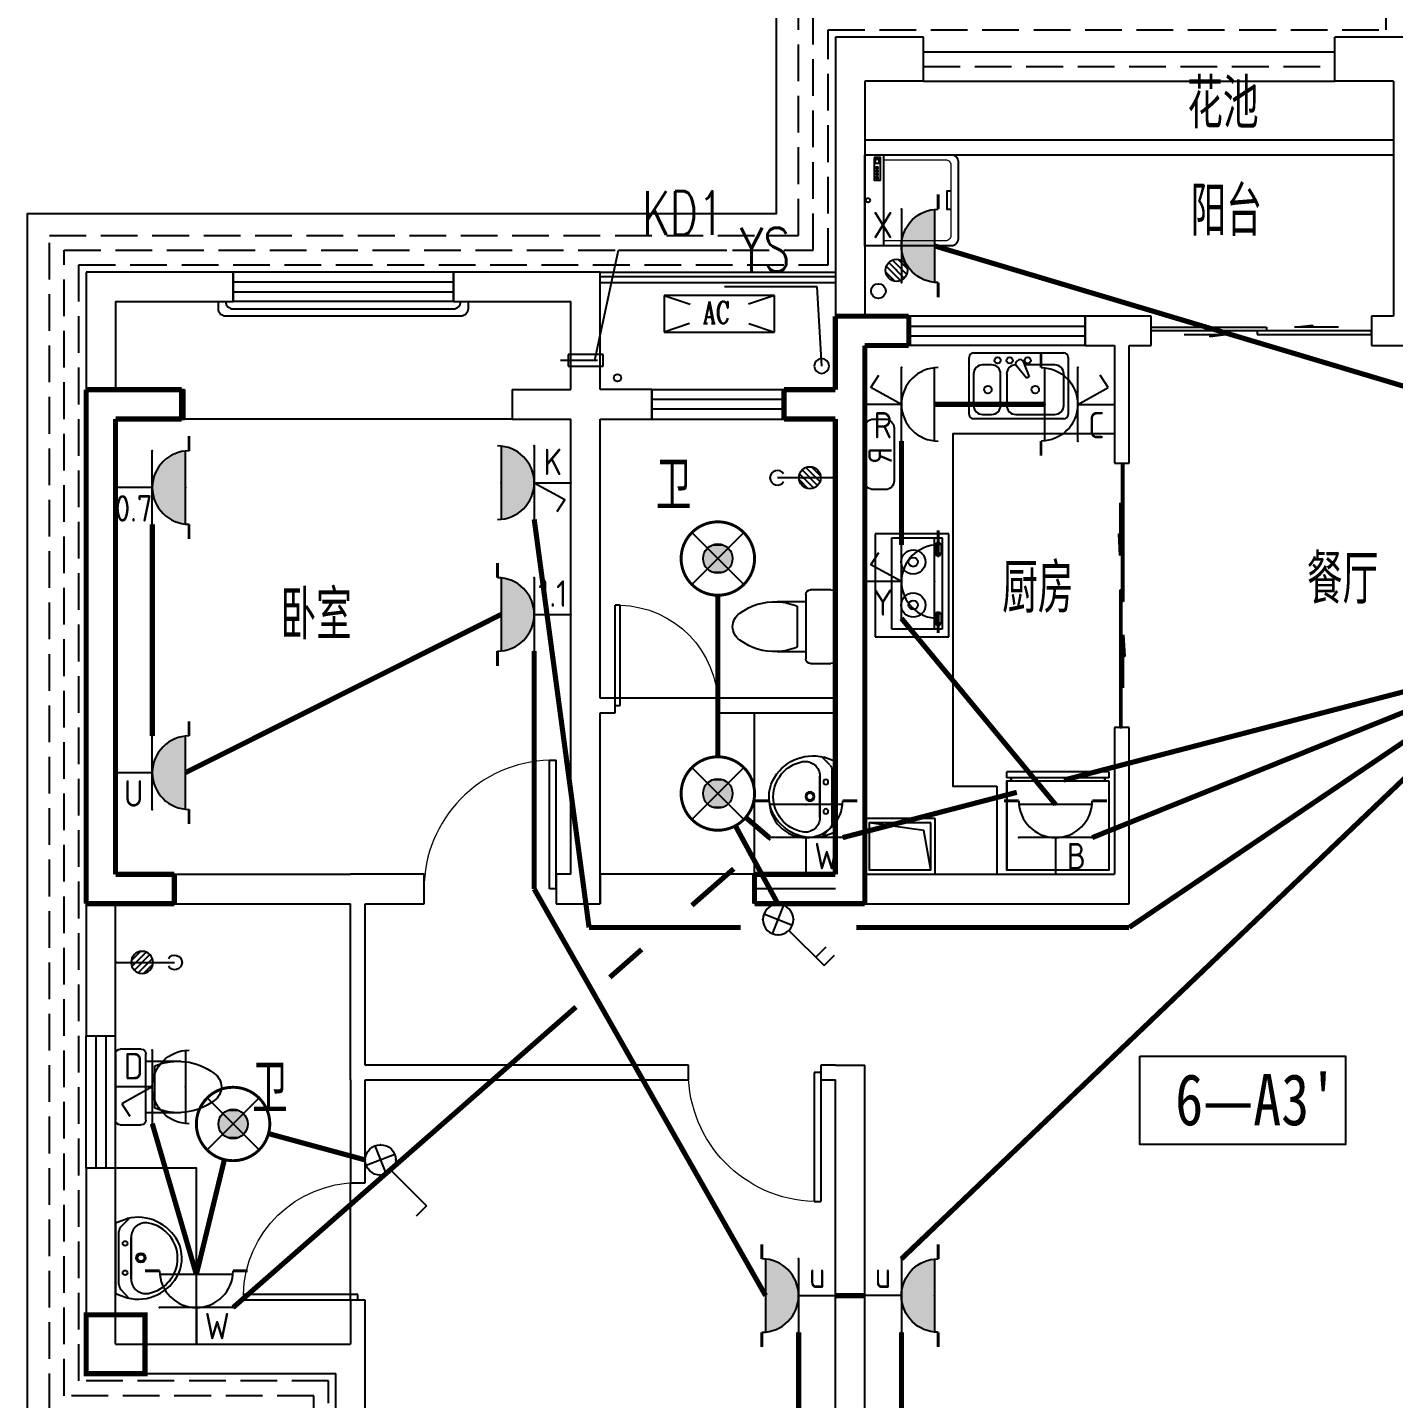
# Model space of a CAD drawing. Extents: x -993182 to -819982, y 169304 to 600104.
# Drawn here: x -952448 to -943148, y 337765 to 347101 of the extents above; entities that cross this region are included whole.
import ezdxf
from ezdxf.enums import TextEntityAlignment as Align

# ---------------------------------------------------------------- set-up
doc = ezdxf.new("R2010")
doc.units = 0
doc.header["$LTSCALE"] = 1000
doc.header["$MEASUREMENT"] = 0
doc.linetypes.add('DASH', pattern=[0.35, 0.25, -0.1])
for name, color, linetype in [('DIM_LEAD', 3, 'Continuous'), ('EQUIP-插座', 3, 'Continuous'), ('EQUIP-照明', 3, 'Continuous'), ('kan', 146, 'Continuous'), ('KTIAO', 124, 'Continuous'), ('PUB_TEXT', 7, 'Continuous'), ('VPIPE-污水', 2, 'Continuous'), ('WALL', 4, 'Continuous'), ('WINDOW', 2, 'Continuous'), ('WIRE-插座', 5, 'Continuous'), ('WIRE-照明', 1, 'Continuous'), ('冷凝水管', 6, 'Continuous'), ('家具', 187, 'Continuous'), ('屋面', 139, 'Continuous'), ('文字2', 7, 'Continuous'), ('栏杆', 169, 'Continuous'), ('空调、空调洞', 66, 'Continuous'), ('面层', 215, 'Continuous')]:
    doc.layers.add(name, color=color, linetype=linetype)
doc.layers.add('RENDERING', color=125, linetype='Continuous', lineweight=13)
doc.layers.add('洁、厨具', color=8, linetype='Continuous', lineweight=9)
doc.styles.add('-宋体', font='', dxfattribs={"width": 0.8})
doc.styles.add('_ROMANC', font='romanc__.ttf', dxfattribs={"width": 0.700005})
doc.styles.add('_SIMPLEX', font='SIMPLEX.shx', dxfattribs={"width": 0.75})
doc.styles.add('_TCH_DIM', font='SIMPLEX', dxfattribs={"bigfont": 'GBCBIG'})
doc.styles.add('_TCH_LABEL', font='COMPLEX', dxfattribs={"bigfont": 'GBCBIG'})
doc.styles.add('_TEL_ATTDEF', font='GBENOR', dxfattribs={"width": 0.8, "height": 3, "bigfont": 'GBCBIG'})
doc.styles.add('_TEL_DIM', font='ICED', dxfattribs={"width": 0.8, "height": 3.5, "bigfont": 'BZHZ'})
doc.styles.add('DIM_FONT', font='simplex_.ttf', dxfattribs={"width": 0.7, "bigfont": 'GBCBIG'})
doc.styles.get("Standard").update_dxf_attribs({"font": 'gbenor.shx', "bigfont": 'gbcbig.shx'})
doc.styles.get('-宋体').set_extended_font_data('SimSun')

# ---------------------------------------------------------------- blocks, each defined once
blk = doc.blocks.new('ASDGFSDFGGDF')
at = {"layer": '家具'}
for p, q in [((694.7, -608.8), (695, 0)), ((694.7, -608.8), (695, 0)), ((-0.3, -670.1), (-0.3, -628.7)), ((-0.3, -628.7), (28.4, -628.7)), ((28.4, -628.7), (28.4, -608.8)), ((694.7, -608.8), (665.9, -608.8)), ((665.9, -608.8), (665.9, -628.7)), ((665.9, -628.7), (694.7, -628.7)), ((694.7, -628.7), (694.7, -670.1)), ((-0.3, -670.1), (694.7, -670.1))]:
    blk.add_line(p, q, dxfattribs=at)
for points in [[(-0.3, -608.8), (-0.3, -0.1), (694.8, -0.1), (694.8, -608.8)], [(665.9, -608.8), (28.4, -608.8), (28.4, -628.7), (665.9, -628.7)]]:
    blk.add_lwpolyline(points, close=True, dxfattribs=at)
blk = doc.blocks.new('sdfdsfgf')
at = {"layer": '家具'}
for points in [[(1414289, 21340.6), (1413809, 21340.6), (1413809, 20960.6), (1414289, 20960.6), (1414289, 21340.6)], [(1414259, 20990.6), (1414210.8, 21258.9), (1413839, 21310.6)]]:
    blk.add_lwpolyline(points, dxfattribs=at)
blk.add_lwpolyline([(1414259, 21310.6), (1413839, 21310.6), (1413839, 20990.6), (1414259, 20990.6)], close=True, dxfattribs=at)
blk = doc.blocks.new('A$C685A49D5')
at = {"layer": '家具'}
for p, q in [((0, 30.7), (0, 419.3)), ((30.7, 450), (644.3, 450)), ((339.5, 401.6), (325.3, 393.4)), ((368.9, 391.1), (407.7, 287.5)), ((675, 419.3), (675, 30.7)), ((30.7, 306.8), (30.7, 92)), ((153.4, 368.2), (92, 368.2)), ((214.8, 92), (214.8, 306.8)), ((255.7, 306.8), (255.7, 92)), ((390, 277.2), (319.7, 362.7)), ((583, 368.2), (377.5, 368.2)), ((407.7, 287.5), (390, 277.2)), ((644.3, 92), (644.3, 306.8)), ((644.3, 0), (30.7, 0)), ((92, 30.7), (153.4, 30.7)), ((317, 30.7), (583, 30.7))]:
    blk.add_line(p, q, dxfattribs=at)
for centre, radius in [((194.3, 398.9), 20.5), ((276.1, 398.9), 20.5), ((398.9, 398.9), 20.5), ((127.8, 199.4), 25.6), ((450, 199.4), 25.6)]:
    blk.add_circle(centre, radius, dxfattribs=at)
for centre, radius, start, end in [((30.7, 419.3), 30.7, 90, 180), ((335.5, 375.7), 20.5, 120, 219.46232), ((349.8, 383.9), 20.5, 20.53768, 120), ((644.3, 419.3), 30.7, 0, 90), ((92, 306.8), 61.4, 90, 180), ((153.4, 306.8), 61.4, 0, 90), ((317, 306.8), 61.4, 90, 180), ((583, 306.8), 61.4, 0, 90), ((30.7, 30.7), 30.7, 180, 270), ((92, 92), 61.4, 180, 270), ((153.4, 92), 61.4, 270, 0), ((317, 92), 61.4, 180, 270), ((583, 92), 61.4, 270, 0), ((644.3, 30.7), 30.7, 270, 0)]:
    blk.add_arc(centre, radius, start, end, dxfattribs=at)
at = {"layer": '家具', "style": 'DIM_FONT', "width": 0.8, "flags": 9}
for tag in ['YSIZE', 'XSIZE']:
    blk.add_attdef(tag, (337.5, 450), '', height=0.5, rotation=270, dxfattribs=at)
blk = doc.blocks.new('$plan$00001601')
at = {"layer": '家具'}
for p, q in [((-350, 15.5), (350, 15.5)), ((-350, -484.5), (-350, 15.5)), ((350, 15.5), (350, -484.5)), ((-323.5, -97.6), (-323.5, -440)), ((299.3, -97.6), (-323.5, -97.6)), ((299.3, -440), (299.3, -97.6)), ((-323.5, -384.3), (299.3, -384.3)), ((-323.5, -440), (299.3, -440)), ((-290.9, -406.5), (-290.8, -418.2)), ((-215.7, -416), (-280.4, -416)), ((-280.4, -416), (-280.4, -432.6)), ((-280.4, -432.6), (-215.7, -432.6)), ((-215.7, -432.6), (-215.7, -416)), ((-199.1, -407.7), (-199.1, -418.2)), ((182.1, -406.5), (182.2, -418.2)), ((192.6, -416), (192.6, -432.6)), ((257.3, -416), (192.6, -416)), ((192.6, -432.6), (257.3, -432.6)), ((257.3, -432.6), (257.3, -416)), ((273.9, -407.7), (273.9, -418.2)), ((350, -484.5), (-350, -484.5))]:
    blk.add_line(p, q, dxfattribs=at)
for points in [[(-199.1, -407.7, 0.259034), (-201, -404.3, 0.076276), (-212.5, -399.3, 0.036515), (-226.1, -396.9, 0.026615), (-244.9, -395.9, 0.026615), (-263.8, -396.9, 0.036515), (-277.3, -399.3, 0.076276), (-288.9, -404.3, 0.259034), (-290.8, -407.7, 0.078462), (-290.6, -408.9, 0.056762)], [(-199.1, -418.2, 0.259034), (-201, -414.8, 0.076276), (-212.5, -409.9, 0.036515), (-226.1, -407.4, 0.026615), (-244.9, -406.4, 0.026615), (-263.8, -407.4, 0.036515), (-277.3, -409.9, 0.076276), (-288.9, -414.8, 0.259034), (-290.8, -418.2, 0.259034), (-288.9, -421.6, 0.056762), (-280.4, -425.6, 0.036515)], [(-215.7, -427.3, 0.008736), (-212.5, -426.6, 0.076276), (-201, -421.6, 0.259034), (-199.1, -418.2, 0.259034)], [(273.9, -407.7, 0.259034), (272, -404.3, 0.076276), (260.5, -399.3, 0.036515), (246.9, -396.9, 0.026615), (228.1, -395.9, 0.026615), (209.2, -396.9, 0.036515), (195.7, -399.3, 0.076276), (184.1, -404.3, 0.259034), (182.2, -407.7, 0.078462), (182.4, -408.9, 0.056762)], [(273.9, -418.2, 0.259034), (272, -414.8, 0.076276), (260.5, -409.9, 0.036515), (246.9, -407.4, 0.026615), (228.1, -406.4, 0.026615), (209.2, -407.4, 0.036515), (195.7, -409.9, 0.076276), (184.1, -414.8, 0.259034), (182.2, -418.2, 0.259034), (184.1, -421.6, 0.056762), (192.6, -425.6, 0.036515)], [(257.3, -427.3, 0.008736), (260.5, -426.6, 0.076276), (272, -421.6, 0.259034), (273.9, -418.2, 0.259034)]]:
    blk.add_lwpolyline(points, format="xyb", dxfattribs=at)
for centre, radius, start, end in [((-158.4, -243), 82.5, 0.96398, 0), ((134.3, -243), 82.5, 180, 179.03602), ((-158.4, -243), 31.6, 0.65318, 0), ((134.3, -243), 31.6, 180, 179.34682)]:
    blk.add_arc(centre, radius, start, end, dxfattribs=at)
blk = doc.blocks.new('A$C3451006C')
blk.add_lwpolyline([(-50, 330), (-50, -30, 0.414214), (10, -90), (90, -90, 0.414214), (150, -30), (150, 330, 0.414214), (90, 390), (10, 390, 0.414214)], format="xyb", close=True)
at = {"style": '_SIMPLEX', "width": 0.8}
blk.add_text('R', height=150, rotation=270, dxfattribs=at).set_placement((-32.1, 143.6), align=Align.CENTER)
blk = doc.blocks.new('$plan$00001623')
at = {"layer": '家具', "linetype": 'Continuous'}
blk.add_line((-341, -145), (342, -145), dxfattribs=at)
at = {"layer": '家具'}
blk.add_lwpolyline([(295, -706), (-295, -706, -0.414214), (-345, -656), (-345, 0), (345, 0), (345, -656, -0.414214)], format="xyb", close=True, dxfattribs=at)
for points in [[(323, -72), (152, -72), (152, -120), (323, -120)], [(163, -86), (177, -86), (177, -99), (163, -99)], [(189, -86), (202, -86), (202, -99), (189, -99)], [(213, -86), (227, -86), (227, -99), (213, -99)], [(239, -86), (253, -86), (253, -99), (239, -99)], [(281, -110), (309, -110), (309, -80), (281, -80)]]:
    blk.add_lwpolyline(points, close=True, dxfattribs=at)
at = {"layer": '家具', "lineweight": 13}
blk.add_lwpolyline([(307, -145), (307, -611, -0.414214), (267, -651), (-267, -651, -0.414214), (-307, -611), (-307, -145)], format="xyb", dxfattribs=at)
at = {"layer": '家具'}
blk.add_lwpolyline([(-71, -651), (-71, -623), (0, -623), (71, -623), (71, -651)], dxfattribs=at)
blk.add_circle((0, -25), 16, dxfattribs=at)
blk = doc.blocks.new('90304092557924')
at = {"layer": 'KTIAO'}
for p, q in [((-375, 125), (-198.2, 66.1)), ((-375, 125), (-375, -125)), ((375, 125), (-375, 125)), ((375, 125), (198.2, 66.1)), ((375, -125), (375, 125)), ((-202.8, -67.6), (-375, -125)), ((200.5, -66.8), (375, -125)), ((-375, -125), (375, -125))]:
    blk.add_line(p, q, dxfattribs=at)
at = {"layer": 'KTIAO', "style": '_ROMANC', "width": 0.7}
blk.add_text('AC', height=148.6, dxfattribs=at).set_placement((-112.6, -66.3))
at = {"layer": 'KTIAO', "style": 'DIM_FONT', "oblique": 0, "width": 0.6, "flags": 9}
for tag in ['XSIZE', 'YSIZE']:
    blk.add_attdef(tag, (-375, -125), '', height=0.5, dxfattribs=at)
blk = doc.blocks.new('M_E6')
for p, q in [((-240.4, 0), (-269.8, -78.5)), ((240.4, 0), (-240.4, 0)), ((-237.5, 0), (239.3, 0)), ((240.4, 0), (269.8, -78.5)), ((-213.1, -36.1), (-271.2, -90.6)), ((-178.9, -22.5), (181, -22.5)), ((216.7, -37.5), (273.5, -95.2)), ((141.1, -105.2), (-140.8, -105.2)), ((-140.8, -105.2), (141.1, -105.2))]:
    blk.add_line(p, q)
for centre, radius in [((-99.1, -65), 16.3), ((100.9, -65), 16.3), ((2.4, -172.5), 31.6), ((2.4, -172.5), 23)]:
    blk.add_circle(centre, radius)
for centre, radius, start, end in [((28.4, -151.9), 307.1, 166.17513, 244.72963), ((-178.9, -72.5), 50, 90, 133.18096), ((-28.4, -151.9), 307.1, 297.06391, 13.82487), ((181, -72.5), 50, 44.56072, 90), ((-140.8, -205.2), 100, 90, 190.56023), ((141.1, -205.2), 100, 349.43977, 90), ((0.2, -179), 243.4, 190.56023, 349.43977), ((-0.2, -201.5), 250.2, 245.80711, 296.46282), ((28.4, -151.9), 307.1, 266.58899, 266.59358)]:
    blk.add_arc(centre, radius, start, end)
at = {"width": 0.8, "flags": 9}
for tag in ['XSIZE', 'YSIZE']:
    blk.add_attdef(tag, (0, 0), '', height=0.5, dxfattribs=at)
blk = doc.blocks.new('1')
for p, q in [((-549.5, -239.2), (-549.5, 200.8)), ((-519.5, 230.8), (-379.5, 230.8)), ((-349.5, 200.8), (-349.5, 150.5)), ((-349.5, 150.5), (-349.5, -189)), ((-349.5, 150.5), (-154.3, 150.5)), ((-289.1, 120.5), (-289.1, -159)), ((-379.5, -269.2), (-519.5, -269.2)), ((-154.3, -189), (-349.5, -189)), ((-349.5, -189), (-349.5, -239.2))]:
    blk.add_line(p, q)
for centre, radius, start, end in [((-519.5, 200.8), 30, 90, 180), ((-379.5, 200.8), 30, 360, 90), ((-136.7, -246.6), 397.5, 92.54401, 112.54952), ((-136.7, -246.6), 397.5, 53.36186, 92.54401), ((40, -19.2), 109.8, 303.45086, 56.54914), ((-136.7, 208.2), 397.5, 247.45048, 267.45599), ((-136.7, 208.2), 397.5, 267.45599, 306.63814), ((-519.5, -239.2), 30, 180, 270), ((-379.5, -239.2), 30, 270, 360)]:
    blk.add_arc(centre, radius, start, end)
blk = doc.blocks.new('A$C6A1B0631')
at = {"layer": '家具'}
for p, q in [((0, 527.2), (0, 667.2)), ((30, 697.2), (470, 697.2)), ((500, 667.2), (500, 527.2)), ((470, 497.2), (30, 497.2)), ((80.3, 496.8), (80.3, 266.8)), ((419.7, 496.8), (419.7, 266.8)), ((389.7, 436.8), (110.3, 436.8))]:
    blk.add_line(p, q, dxfattribs=at)
for centre, radius, start, end in [((30, 667.2), 30, 90, 180), ((470, 667.2), 30, 0, 90), ((30, 527.2), 30, 180, 270), ((470, 527.2), 30, 270, 0), ((477.4, 284.4), 397.5, 157.45048, 216.63814), ((22.6, 284.4), 397.5, 323.36186, 22.54952), ((250, 107.7), 109.8, 213.45086, 326.54914)]:
    blk.add_arc(centre, radius, start, end, dxfattribs=at)
blk = doc.blocks.new('$lvtry$00000168')
at = {"color": 0}
blk.add_line((0, 0), (0, -395), dxfattribs=at)
blk.add_arc((0, -395), 50, 121.03319, 58.96681, dxfattribs=at)
for p in [(0, 0), (0, -222.5)]:
    blk.add_point(p, dxfattribs=at)
blk = doc.blocks.new('$lvtry$00000171')
for p, q in [((-74.2, 10.6), (-10.6, 74.2)), ((-69.8, -27.4), (27.4, 69.8)), ((-53, -53), (53, 53)), ((-27.4, -69.8), (69.8, 27.4)), ((10.6, -74.2), (74.2, -10.6))]:
    blk.add_line(p, q)
blk.add_circle((0, 0), 75)
blk.add_point((0, 0))
blk = doc.blocks.new('A$C6BE329BC')
at = {"layer": '家具'}
blk.add_blockref('$lvtry$00000168', (75, 445), dxfattribs=at)
at = {"layer": '家具', "rotation": 180}
blk.add_blockref('$lvtry$00000171', (75, 271.4), dxfattribs=at)
blk = doc.blocks.new('TRHH')
at = {"color": 6}
blk.add_circle((-233615.6, -461389.9), 50, dxfattribs=at)
blk = doc.blocks.new('q3')
at = {"color": 3, "const_width": 35}
for points in [[(-488136, -443787.7), (-488136, -443287.7)], [(-488136, -443287.7), (-487636, -443287.7)], [(-487636, -443287.7), (-487636, -443487.7)], [(-487936, -443987.7), (-487936, -443487.7)], [(-487936, -443487.7), (-487636, -443487.7)], [(-493236, -443787.7), (-492585.8, -443787.7)], [(-493236, -447287.7), (-493236, -443787.7)], [(-492585.8, -443787.7), (-492585.8, -443987.7)], [(-488486, -443787.7), (-488136, -443787.7)], [(-488486, -443987.7), (-488486, -443787.7)], [(-493036, -443987.7), (-492585.8, -443987.7)], [(-493036, -447087.7), (-493036, -443987.7)], [(-488486, -443987.7), (-488136, -443987.7)], [(-488136, -447087.7), (-488136, -443987.7)], [(-487936, -447287.7), (-487936, -443987.7)], [(-493036, -447087.7), (-492636, -447087.7)], [(-492636, -447087.7), (-492636, -447287.7)], [(-488686, -447087.7), (-488136, -447087.7)], [(-488686, -447287.7), (-488686, -447087.7)], [(-493236, -447287.7), (-492636, -447287.7)], [(-488686, -447287.7), (-487936, -447287.7)]]:
    blk.add_lwpolyline(points, dxfattribs=at)
blk.add_lwpolyline([(-493236, -450087.7), (-493236, -450487.7), (-492836, -450487.7), (-492836, -450087.7)], close=True, dxfattribs=at)
blk = doc.blocks.new('A$C06D6341B')
at = {"layer": '空调、空调洞', "linetype": 'DASH'}
for p, q in [((80, 290), (0, 290)), ((0, 290), (0, 50)), ((40, 0), (40, 340)), ((80, 50), (80, 290)), ((0, 50), (80, 50))]:
    blk.add_line(p, q, dxfattribs=at)
blk = doc.blocks.new('kt')
at = {"layer": 'DIM_LEAD'}
for p, q in [((-411880, -788204.1), (-411720.7, -787455.2)), ((-411880, -788204.1), (-411720.7, -787455.2)), ((-411880, -788204.1), (-411720.7, -787455.2)), ((-411880, -788204.1), (-411720.7, -787455.2)), ((-411880, -788204.1), (-411720.7, -787455.2)), ((-411720.7, -787455.2), (-410983.3, -787455.2))]:
    blk.add_line(p, q, dxfattribs=at)
at = {"layer": 'VPIPE-污水'}
blk.add_circle((-409950.9, -787732.6, -76423.5), 50, dxfattribs=at)
at = {"layer": '冷凝水管'}
blk.add_circle((-411727.1, -788323.4, -76423.5), 25, dxfattribs=at)
at = {"layer": '家具', "rotation": 90.00000000000388}
blk.add_blockref('$lvtry$00000171', (-409827.7, -787591.6, -76423.5), dxfattribs=at)
at = {"layer": '空调、空调洞', "rotation": 270}
blk.add_blockref('A$C06D6341B', (-412113.7, -788164.1, -76423.5), dxfattribs=at)
at = {"layer": 'DIM_LEAD', "color": 7, "style": '_TCH_DIM', "width": 0.705882}
blk.add_text('KD1', height=297.5, dxfattribs=at).set_placement((-411558.3, -787350.2))
blk = doc.blocks.new('trh')
at = {"layer": 'DIM_LEAD'}
for p, q in [((-219132.6, -460850.9), (-219764.6, -460850.9)), ((-219102, -461389.9), (-219132.6, -460850.9))]:
    blk.add_line(p, q, dxfattribs=at)
at = {"layer": 'DIM_LEAD', "color": 7, "style": '_TCH_DIM', "width": 0.705882}
blk.add_text('YS', height=297.5, dxfattribs=at).set_placement((-219659.6, -460745.9))
blk = doc.blocks.new('$DorLib2D$00000001')
for p, q in [((0.45, 0.975), (0.5, 0.975)), ((0.45, 0), (0.45, 0.975)), ((0.5, 0), (0.5, 0.975)), ((0.5, 0), (0.45, 0))]:
    blk.add_line(p, q)
at = {"lineweight": 13}
blk.add_arc((0.475, 0), 0.975, 91.4693, 180, dxfattribs=at)
blk = doc.blocks.new('$DorLib2D$00000131')
at = {"color": 0, "linetype": 'Continuous'}
for p, q in [((0.15, 0.125), (0.2319, 0.1973)), ((0.2319, 0.1973), (0.2319, 0.125)), ((-0.5, 0.125), (-0.5, 0)), ((0.0192, 0.125), (-0.5, 0.125)), ((0.0192, 0), (0.0192, 0.125)), ((0.35, 0.125), (0.15, 0.125)), ((-0.5, 0), (0.0192, 0)), ((-0.024, 0), (0.5, 0)), ((-0.024, -0.125), (-0.024, 0)), ((0.5, 0), (0.5, -0.125)), ((-0.35, -0.125), (-0.15, -0.125)), ((-0.2319, -0.1973), (-0.2319, -0.125)), ((-0.15, -0.125), (-0.2319, -0.1973)), ((0.5, -0.125), (-0.024, -0.125))]:
    blk.add_line(p, q, dxfattribs=at)
blk = doc.blocks.new('$WINLIB2D$00000001')
at = {"color": 0}
for points in [[(-0.5, 0.5), (-0.5, -0.5)], [(-0.5, 0.5), (0.5, 0.5)], [(0.5, -0.5), (0.5, 0.5)], [(0.5, 0.1667), (-0.5, 0.1667)], [(0.5, -0.1667), (-0.5, -0.1667)], [(-0.5, -0.5), (0.5, -0.5)]]:
    blk.add_lwpolyline(points, dxfattribs=at)
blk = doc.blocks.new('5#、7#楼参照')
at = {"layer": 'kan'}
for p, q in [((-307508.8, -397384.6), (-304708.8, -397384.6)), ((-307508.8, -397584.6), (-304708.8, -397584.6))]:
    blk.add_line(p, q, dxfattribs=at)
at = {"layer": 'kan', "linetype": 'DASH'}
blk.add_line((-307508.8, -397484.6), (-304708.8, -397484.6), dxfattribs=at)
at = {"layer": 'kan', "color": 124}
for p, q in [((-307908.8, -397984.6), (-304308.8, -397984.6)), ((-307908.8, -398084.6), (-304308.8, -398084.6))]:
    blk.add_line(p, q, dxfattribs=at)
at = {"layer": 'kan'}
blk.add_lwpolyline([(-309708.8, -398884.6), (-308108.8, -398884.6)], dxfattribs=at)
at = {"layer": 'WALL'}
for p, q in [((-308108.8, -397284.6), (-308108.8, -399284.6)), ((-307508.8, -397284.6), (-308108.8, -397284.6)), ((-307508.8, -397584.6), (-307508.8, -397284.6)), ((-304108.8, -397284.6), (-304708.8, -397284.6)), ((-304708.8, -397584.6), (-304708.8, -397284.6)), ((-307908.8, -397584.6), (-307908.8, -399184.6)), ((-307508.8, -397584.6), (-307908.8, -397584.6)), ((-304308.8, -397584.6), (-304708.8, -397584.6)), ((-304308.8, -397584.6), (-304308.8, -399184.6)), ((-312208.8, -398884.6), (-313208.8, -398884.6)), ((-313208.8, -398884.6), (-313208.8, -399784.6)), ((-312208.8, -399084.6), (-312208.8, -398884.6)), ((-309708.8, -398884.6), (-310708.8, -398884.6)), ((-310708.8, -398884.6), (-310708.8, -399084.6)), ((-309708.8, -399684.6), (-309708.8, -398884.6)), ((-313008.8, -399084.6), (-312208.8, -399084.6)), ((-313008.8, -399084.6), (-313008.8, -399684.6)), ((-310708.8, -399084.6), (-309908.8, -399084.6)), ((-309908.8, -399684.6), (-309908.8, -399084.6)), ((-307608.8, -399184.6), (-307908.8, -399184.6)), ((-307608.8, -399384.6), (-307608.8, -399184.6)), ((-306208.8, -399184.6), (-306408.8, -399184.6)), ((-306408.8, -399184.6), (-306408.8, -399384.6)), ((-305958.8, -399184.6), (-306208.8, -399184.6)), ((-305958.8, -399384.6), (-305958.8, -399184.6)), ((-304308.8, -399184.6), (-304458.8, -399184.6)), ((-304458.8, -399184.6), (-304458.8, -399384.6)), ((-308108.8, -399284.6), (-308108.8, -399684.6)), ((-307908.8, -399384.6), (-307908.8, -399784.6)), ((-307908.8, -399384.6), (-307608.8, -399384.6)), ((-306408.8, -399384.6), (-306208.8, -399384.6)), ((-306208.8, -399384.6), (-306208.8, -400184.6)), ((-306108.8, -400184.6), (-306108.8, -399384.6)), ((-306108.8, -399384.6), (-305958.8, -399384.6)), ((-304458.8, -399384.6), (-304208.8, -399384.6)), ((-313008.8, -399684.6), (-312539.8, -399684.6)), ((-312539.8, -399684.6), (-312539.8, -399884.6)), ((-310309.8, -399684.6), (-309908.8, -399684.6)), ((-310309.8, -399684.6), (-310309.8, -399884.6)), ((-309358.8, -399684.6), (-309708.8, -399684.6)), ((-309358.8, -399884.6), (-309358.8, -399684.6)), ((-308108.8, -399684.6), (-308458.8, -399684.6)), ((-308458.8, -399684.6), (-308458.8, -399884.6)), ((-313208.8, -399784.6), (-313208.8, -403084.6)), ((-307908.8, -399784.6), (-307908.8, -401784.6)), ((-313008.8, -399884.6), (-312539.8, -399884.6)), ((-313008.8, -399884.6), (-313008.8, -402984.6)), ((-310309.8, -399884.6), (-309908.8, -399884.6)), ((-309908.8, -401784.6), (-309908.8, -399884.6)), ((-309708.8, -399884.6), (-309358.8, -399884.6)), ((-309708.8, -401784.6), (-309708.8, -399884.6)), ((-308458.8, -399884.6), (-308108.8, -399884.6)), ((-308108.8, -399884.6), (-308108.8, -401784.6)), ((-306208.8, -400184.6), (-306108.8, -400184.6)), ((-309908.8, -402984.6), (-309908.8, -401784.6)), ((-309608.8, -401784.6), (-309708.8, -401784.6)), ((-309608.8, -401884.6), (-309608.8, -401784.6)), ((-308108.8, -401784.6), (-308908.8, -401784.6)), ((-308908.8, -401784.6), (-308908.8, -401884.6)), ((-307908.8, -401784.6), (-307908.8, -402984.6)), ((-309708.8, -402984.6), (-309708.8, -401884.6)), ((-309708.8, -401884.6), (-309608.8, -401884.6)), ((-308908.8, -401884.6), (-308108.8, -401884.6)), ((-308108.8, -401884.6), (-308108.8, -402984.6)), ((-306108.8, -401984.6), (-306208.8, -401984.6)), ((-306208.8, -401984.6), (-306208.8, -402984.6)), ((-306108.8, -403184.6), (-306108.8, -401984.6)), ((-313008.8, -402984.6), (-311408.8, -402984.6)), ((-310908.8, -402984.6), (-311408.8, -402984.6)), ((-310908.8, -403184.6), (-310908.8, -402984.6)), ((-309908.8, -402984.6), (-310008.8, -402984.6)), ((-310008.8, -402984.6), (-310008.8, -403184.6)), ((-309708.8, -403184.6), (-309708.8, -402984.6)), ((-308108.8, -402984.6), (-308658.8, -402984.6)), ((-308658.8, -402984.6), (-308658.8, -403184.6)), ((-307908.8, -402984.6), (-306208.8, -402984.6)), ((-313208.8, -403084.6), (-313208.8, -404084.6)), ((-313008.8, -404084.6), (-313008.8, -403184.6)), ((-313008.8, -403184.6), (-311408.8, -403184.6)), ((-311408.8, -404384.6), (-311408.8, -403184.6)), ((-311308.8, -404284.6), (-311308.8, -403184.6)), ((-311308.8, -403184.6), (-310908.8, -403184.6)), ((-310008.8, -403184.6), (-309808.8, -403184.6)), ((-309808.8, -403184.6), (-309708.8, -403184.6)), ((-308658.8, -403184.6), (-308008.8, -403184.6)), ((-308008.8, -403184.6), (-306108.8, -403184.6)), ((-313208.8, -404084.6), (-313008.8, -404084.6)), ((-309108.8, -404284.6), (-311308.8, -404284.6)), ((-309108.8, -404384.6), (-309108.8, -404284.6)), ((-308108.8, -404284.6), (-308208.8, -404284.6)), ((-308208.8, -404284.6), (-308208.8, -404384.6)), ((-308108.8, -404284.6), (-308108.8, -404284.6)), ((-308108.8, -404284.6), (-307908.8, -404284.6)), ((-307908.8, -404384.6), (-307908.8, -404284.6)), ((-311408.8, -404384.6), (-311408.8, -405084.6)), ((-311308.8, -404384.6), (-309108.8, -404384.6)), ((-311308.8, -405084.6), (-311308.8, -404384.6)), ((-308208.8, -404384.6), (-308108.8, -404384.6)), ((-308108.8, -409484.6), (-308108.8, -404384.6)), ((-307908.8, -409484.6), (-307908.8, -404384.6)), ((-313008.8, -404984.6), (-313208.8, -404984.6)), ((-313208.8, -404984.6), (-313208.8, -406384.6)), ((-313008.8, -406184.6), (-313008.8, -404984.6)), ((-311408.8, -405084.6), (-311308.8, -405084.6)), ((-311308.8, -405884.6), (-311408.8, -405884.6)), ((-311408.8, -405884.6), (-311408.8, -406184.6)), ((-311308.8, -406284.6), (-311308.8, -405884.6)), ((-313008.8, -406184.6), (-311408.8, -406184.6)), ((-311308.8, -409484.6), (-311308.8, -406284.6)), ((-313208.8, -406384.6), (-311508.8, -406384.6)), ((-311508.8, -409584.6), (-311508.8, -406384.6))]:
    blk.add_line(p, q, dxfattribs=at)
at = {"layer": 'WINDOW'}
for p, q in [((-310309.8, -399884.6), (-312539.8, -399884.6)), ((-308908.8, -401784.6), (-309608.8, -401784.6)), ((-308658.8, -402984.6), (-309708.8, -402984.6)), ((-311408.8, -405884.6, 0), (-311408.8, -405084.6, 0))]:
    blk.add_line(p, q, dxfattribs=at)
at = {"layer": 'WINDOW', "linetype": 'DASH'}
for p, q in [((-309708.8, -402984.6), (-309708.8, -403184.6)), ((-308658.8, -403184.6), (-308658.8, -402984.6))]:
    blk.add_line(p, q, dxfattribs=at)
at = {"layer": '家具'}
blk.add_line((-307008.8, -402384.6, 0), (-307008.8, -402984.6, 0), dxfattribs=at)
at = {"layer": '家具', "elevation": 0}
for points in [[(-306208.8, -399984.6), (-306208.8, -399984.6), (-307308.8, -399984.6), (-307308.8, -399984.6), (-307308.8, -402384.6), (-307308.8, -402384.6), (-307308.8, -402384.6), (-307008.8, -402384.6)], [(-308108.8, -403084.6), (-308658.8, -403084.6), (-308658.8, -402184.6), (-308658.8, -401884.6), (-308108.8, -401884.6)]]:
    blk.add_lwpolyline(points, dxfattribs=at)
at = {"layer": '家具'}
blk.add_lwpolyline([(-313008.8, -406184.6), (-312458.8, -406184.6), (-312458.8, -405284.6), (-312458.8, -404984.6), (-313008.8, -404984.6)], dxfattribs=at)
at = {"layer": '屋面', "color": 190}
blk.add_lwpolyline([(-296108.8, -395184.6), (-296108.8, -396884.6), (-292308.8, -396884.6), (-292308.8, -398484.6), (-287208.8, -398484.6), (-287208.8, -406784.6), (-288908.8, -406784.6), (-288908.8, -410784.6), (-291658.8, -410784.6), (-291658.8, -412184.6), (-298508.8, -412184.6), (-298508.8, -410084.6), (-302308.8, -410084.6), (-302308.8, -412184.6), (-309158.8, -412184.6), (-309158.8, -410784.6), (-311908.8, -410784.6), (-311908.8, -406784.6), (-313608.8, -406784.6), (-313608.8, -398484.6), (-308508.8, -398484.6), (-308508.8, -396884.6), (-304708.8, -396884.6), (-304708.8, -395184.6)], close=True, dxfattribs=at)
at = {"layer": '屋面', "color": 190, "linetype": 'DASH'}
for points in [[(-296258.8, -395334.6), (-296258.8, -397034.6), (-292458.8, -397034.6), (-292458.8, -398634.6), (-287358.8, -398634.6), (-287358.8, -406634.6), (-289058.8, -406634.6), (-289058.8, -410634.6), (-291808.8, -410634.6), (-291808.8, -412034.6), (-298358.8, -412034.6), (-298358.8, -409934.6), (-302458.8, -409934.6), (-302458.8, -412034.6), (-309008.8, -412034.6), (-309008.8, -410634.6), (-311758.8, -410634.6), (-311758.8, -406634.6), (-313458.8, -406634.6), (-313458.8, -398634.6), (-308358.8, -398634.6), (-308358.8, -397034.6), (-304558.8, -397034.6), (-304558.8, -395334.6)], [(-296358.8, -395434.6), (-296358.8, -397134.6), (-292558.8, -397134.6), (-292558.8, -398734.6), (-287458.8, -398734.6), (-287458.8, -406534.6), (-289158.8, -406534.6), (-289158.8, -410534.6), (-291908.8, -410534.6), (-291908.8, -411934.6), (-298258.8, -411934.6), (-298258.8, -409834.6), (-302558.8, -409834.6), (-302558.8, -411934.6), (-308908.8, -411934.6), (-308908.8, -410534.6), (-311658.8, -410534.6), (-311658.8, -406534.6), (-313358.8, -406534.6), (-313358.8, -398734.6), (-308258.8, -398734.6), (-308258.8, -397134.6), (-304458.8, -397134.6), (-304458.8, -395434.6)], [(-296458.8, -395534.6), (-296458.8, -397234.6), (-292658.8, -397234.6), (-292658.8, -398834.6), (-287558.8, -398834.6), (-287558.8, -406434.6), (-289258.8, -406434.6), (-289258.8, -410434.6), (-292008.8, -410434.6), (-292008.8, -411834.6), (-298158.8, -411834.6), (-298158.8, -409734.6), (-302658.8, -409734.6), (-302658.8, -411834.6), (-308808.8, -411834.6), (-308808.8, -410434.6), (-311558.8, -410434.6), (-311558.8, -406434.6), (-313258.8, -406434.6), (-313258.8, -398834.6), (-308158.8, -398834.6), (-308158.8, -397234.6), (-304358.8, -397234.6), (-304358.8, -395534.6)]]:
    blk.add_lwpolyline(points, close=True, dxfattribs=at)
at = {"layer": '栏杆'}
for points in [[(-309708.8, -398914.6), (-308108.8, -398914.6)], [(-309708.8, -398954.6), (-308108.8, -398954.6)]]:
    blk.add_lwpolyline(points, dxfattribs=at)
for points in [[(-310608.8, -399084.6), (-310608.8, -399134.6, -0.414214), (-310658.8, -399184.6), (-312258.8, -399184.6, -0.414214), (-312308.8, -399134.6), (-312308.8, -399084.6)], [(-312258.8, -399084.6), (-312258.8, -399084.6, 0.414214), (-312208.8, -399134.6), (-310708.8, -399134.6, 0.414214), (-310658.8, -399084.6), (-310658.8, -399084.6)]]:
    blk.add_lwpolyline(points, format="xyb", dxfattribs=at)
at = {"color": 6, "xscale": -1}
blk.add_blockref('TRHH', (-541817.6, 61866.3), dxfattribs=at)
at = {"rotation": 269.9999999999783}
blk.add_blockref('A$C6BE329BC', (-308553.8, -400209.6), dxfattribs=at)
at = {"xscale": -1, "rotation": 89.99999999997826}
blk.add_blockref('A$C6BE329BC', (-312556.5, -403509.6), dxfattribs=at)
at = {"layer": 'RENDERING'}
blk.add_blockref('90304092557924', (-308898.3, -399167.5), dxfattribs=at)
at = {"layer": 'WINDOW'}
for name, p, xscale, yscale, zscale, rotation in [('$WINLIB2D$00000001', (-311458.8, -398984.6), 1500, 200, 1500, 180), ('$WINLIB2D$00000001', (-307008.8, -399284.6), 1200, 200, 1200, 180), ('$DorLib2D$00000131', (-305208.8, -399284.6), 1500, 200, 1500, 179.9999999902066), ('$DorLib2D$00000131', (-306158.8, -401084.6), 1800, 100, 1800, 90), ('$DorLib2D$00000001', (-309258.8, -401834.6), 700, -700, 700, 180), ('$WINLIB2D$00000001', (-313108.8, -404534.6), -900, 200, -900, 270), ('$DorLib2D$00000001', (-311358.8, -405484.6), -800, 800, -800, 90)]:
    blk.add_blockref(name, p, dxfattribs=dict(at, xscale=xscale, yscale=yscale, zscale=zscale, rotation=rotation))
at = {"layer": 'WINDOW', "xscale": 900, "zscale": 900}
for name, p, yscale in [('$WINLIB2D$00000001', (-308908.8, -399784.6), 200), ('$DorLib2D$00000001', (-310458.8, -403084.6), 900), ('$DorLib2D$00000001', (-308658.8, -404334.6), -900)]:
    blk.add_blockref(name, p, dxfattribs=dict(at, yscale=yscale))
at = {"layer": '家具'}
for name, p in [('A$C685A49D5', (-307198.3, -399883.9, 0)), ('sdfdsfgf', (-1721717.8, -423945.2))]:
    blk.add_blockref(name, p, dxfattribs=at)
at = {"layer": '家具', "xscale": -1}
for name, p in [('A$C3451006C', (-307758.8, -400275.2, 0)), ('1', (-308658.3, -401279.3))]:
    blk.add_blockref(name, p, dxfattribs=at)
for name, p, rotation in [('$plan$00001601', (-307821.5, -401016.7, 0), 90), ('M_E6', (-308108.8, -402457, 0), 270)]:
    blk.add_blockref(name, p, dxfattribs=dict(at, rotation=rotation))
at = {"layer": '家具'}
for name, p, rotation in [('ASDGFSDFGGDF', (-306246.5, -402956.2, 0), 180), ('M_E6', (-313008.8, -405598.7), 90.00000000000001)]:
    blk.add_blockref(name, p, dxfattribs=dict(at, rotation=rotation))
at = {"layer": '家具', "xscale": -1.03000020980835, "yscale": 1.03000020980835, "zscale": 1.03000020980835, "rotation": 90}
blk.add_blockref('A$C6A1B0631', (-312290.7, -404175.1), dxfattribs=at)
at = {"layer": '洁、厨具', "xscale": 0.9000000001396984, "yscale": 0.9000000001396984, "zscale": 0.9000000001396984, "rotation": 90.00000000000001}
blk.add_blockref('$plan$00001623', (-307908.8, -398395.1), dxfattribs=at)
at = {"layer": '面层'}
for name, p in [('kt', (102134.9, 388719.5)), ('trh', (-89100, 61866.3)), ('q3', (180027.2, 44103.1))]:
    blk.add_blockref(name, p, dxfattribs=at)
blk = doc.blocks.new('$equip$00002828')
for p, q in [((0.354, 0.354), (-0.354, -0.354)), ((-0.354, 0.354), (0.354, -0.354))]:
    blk.add_line(p, q)
at = {"const_width": 0.04}
blk.add_lwpolyline([(0.5, 0, -1), (-0.5, 0, -1), (0.5, 0, 1)], format="xyb", dxfattribs=at)
for radius in [0.5, 0.2]:
    blk.add_circle((0, 0), radius)
for p in [(0, 0.5), (-0.5, 0), (0.5, 0), (0, -0.5)]:
    blk.add_point(p)
for points in [[(0, 0.2), (0, 0.2), (-0.1, 0.173), (0.1, 0.173)], [(-0.173, 0.1), (0.173, 0.1), (-0.2, 0), (0.2, 0)], [(-0.173, -0.1), (0.173, -0.1), (-0.2, 0), (0.2, 0)], [(-0.1, 0.173), (0.1, 0.173), (-0.173, 0.1), (0.173, 0.1)], [(-0.1, -0.173), (0.1, -0.173), (-0.173, -0.1), (0.173, -0.1)], [(0, -0.2), (0, -0.2), (-0.1, -0.173), (0.1, -0.173)]]:
    blk.add_solid(points)
at = {"color": 7, "style": '_TEL_DIM', "flags": 1}
for tag in ['A', 'REMARK']:
    blk.add_attdef(tag, text='', height=0.00002, dxfattribs=at).set_placement((0, 0), align=Align.MIDDLE_CENTER)
blk = doc.blocks.new('$equip$00003186')
for p, q in [((0.147, 0.356), (0.625, 0.833)), ((0.625, 0.833), (0.766, 0.692)), ((0.512, 0.72), (0.653, 0.579)), ((-0.076, 0.402), (0.076, 0.014)), ((-0.194, 0.132), (0.194, 0.285))]:
    blk.add_line(p, q)
blk.add_circle((0, 0.208), 0.208)
for p in [(0, 0.417), (-0.208, 0.208), (0.208, 0.208), (0, 0)]:
    blk.add_point(p)
at = {"flags": 9}
blk.add_attdef('A', (0, 0), '', height=0.00002, dxfattribs=at)
blk = doc.blocks.new('$equip$00003183')
for p, q in [((0.147, 0.356), (0.625, 0.833)), ((0.625, 0.833), (0.766, 0.692)), ((-0.076, 0.402), (0.076, 0.014)), ((-0.194, 0.132), (0.194, 0.285))]:
    blk.add_line(p, q)
blk.add_circle((0, 0.208), 0.208)
for p in [(0, 0.417), (-0.208, 0.208), (0.208, 0.208), (0, 0)]:
    blk.add_point(p)
at = {"flags": 9}
blk.add_attdef('A', (0, 0), '', height=0.00002, dxfattribs=at)
blk = doc.blocks.new('$equip$00003164')
for p, q in [((0.497, 0.95), (-0.498, 0.95)), ((0.5, 0.5), (-0.5, 0.5)), ((0, 0.5), (-0.23, 0.084)), ((0, 0.5), (0, 0)), ((-0.23, 0.084), (-0.397, 0.193))]:
    blk.add_line(p, q)
at = {"const_width": 0.04}
for points in [[(-0.5, 1), (-0.7, 1)], [(0.5, 1), (0.7, 1)]]:
    blk.add_lwpolyline(points, dxfattribs=at)
blk.add_arc((0, 1), 0.5, 180, 0)
for p in [(0, 0.95), (-0.5, 0.5), (0.5, 0.5), (0, 0)]:
    blk.add_point(p)
at = {"color": 7, "style": '_TCH_LABEL'}
blk.add_attdef('$TEXT$', text='', height=0.36, dxfattribs=at).set_placement((0.284, 0.247), align=Align.MIDDLE_CENTER)
at = {"color": 7, "style": '_TCH_LABEL', "flags": 1}
blk.add_attdef('A', text='', height=0.000025, dxfattribs=at).set_placement((0, 0), align=Align.MIDDLE_CENTER)
blk = doc.blocks.new('$equip$00003142')
for p, q in [((0.497, 0.95), (-0.498, 0.95)), ((0.5, 0.5), (-0.5, 0.5)), ((0, 0.5), (0, 0))]:
    blk.add_line(p, q)
at = {"const_width": 0.04}
for points in [[(-0.5, 1), (-0.7, 1)], [(0.5, 1), (0.7, 1)]]:
    blk.add_lwpolyline(points, dxfattribs=at)
blk.add_arc((0, 1), 0.5, 180, 0)
for p in [(0, 0.95), (-0.5, 0.5), (0.5, 0.5), (0, 0)]:
    blk.add_point(p)
at = {"color": 7, "style": '_TCH_LABEL'}
blk.add_attdef('$TEXT$', text='', height=0.36, dxfattribs=at).set_placement((0.284, 0.247), align=Align.MIDDLE_CENTER)
at = {"color": 7, "style": '_TCH_LABEL', "flags": 1}
blk.add_attdef('A', text='', height=0.000025, dxfattribs=at).set_placement((0, 0), align=Align.MIDDLE_CENTER)
blk = doc.blocks.new('$equip$00003146')
for p, q in [((0.497, 0.95), (-0.498, 0.95)), ((0.5, 0.5), (-0.5, 0.5)), ((0, 0.5), (-0.23, 0.084)), ((0, 0.5), (0, 0)), ((-0.23, 0.084), (-0.397, 0.193))]:
    blk.add_line(p, q)
at = {"const_width": 0.04}
for points in [[(-0.5, 1), (-0.7, 1)], [(0.5, 1), (0.7, 1)]]:
    blk.add_lwpolyline(points, dxfattribs=at)
blk.add_arc((0, 1), 0.5, 180, 0)
for p in [(0, 0.95), (-0.5, 0.5), (0.5, 0.5), (0, 0)]:
    blk.add_point(p)
at = {"color": 7, "style": '_TCH_LABEL'}
blk.add_attdef('$TEXT$', text='', height=0.36, dxfattribs=at).set_placement((0.284, 0.247), align=Align.MIDDLE_CENTER)
at = {"color": 7, "style": '_TCH_LABEL', "flags": 1}
blk.add_attdef('A', text='', height=0.000025, dxfattribs=at).set_placement((0, 0), align=Align.MIDDLE_CENTER)
blk = doc.blocks.new('$equip$00003155')
for p, q in [((0.497, 0.95), (-0.498, 0.95)), ((0.5, 0.5), (-0.5, 0.5)), ((0, 0.5), (-0.23, 0.084)), ((0, 0.5), (0, 0)), ((-0.23, 0.084), (-0.397, 0.193))]:
    blk.add_line(p, q)
blk.add_arc((0, 1), 0.5, 180, 0)
for p in [(0, 0.95), (-0.5, 0.5), (0.5, 0.5), (0, 0)]:
    blk.add_point(p)
at = {"color": 7, "style": '_TCH_LABEL'}
blk.add_attdef('$TEXT$', text='', height=0.36, dxfattribs=at).set_placement((0.284, 0.247), align=Align.MIDDLE_CENTER)
at = {"color": 7, "style": '_TCH_LABEL', "flags": 1}
blk.add_attdef('A', text='', height=0.000025, dxfattribs=at).set_placement((0, 0), align=Align.MIDDLE_CENTER)
blk = doc.blocks.new('$equip$00003134')
h = blk.add_hatch(color=256)
h.dxf.hatch_style = 1
h.paths.add_polyline_path([(-0.498, 0.95, 0.904534), (0.497, 0.95)])
for p, q in [((0.497, 0.95), (-0.498, 0.95)), ((0.5, 0.5), (-0.5, 0.5)), ((0, 0.5), (0, 0))]:
    blk.add_line(p, q)
at = {"const_width": 0.04}
for points in [[(-0.5, 1), (-0.7, 1)], [(0.5, 1), (0.7, 1)]]:
    blk.add_lwpolyline(points, dxfattribs=at)
blk.add_arc((0, 1), 0.5, 180, 0)
for p in [(0, 0.95), (-0.5, 0.5), (0.5, 0.5), (0, 0)]:
    blk.add_point(p)
at = {"color": 7, "style": '_TCH_LABEL'}
blk.add_attdef('$TEXT$', text='', height=0.36, dxfattribs=at).set_placement((0.284, 0.247), align=Align.MIDDLE_CENTER)
at = {"color": 7, "style": '_TCH_LABEL', "flags": 1}
blk.add_attdef('A', text='', height=0.000025, dxfattribs=at).set_placement((0, 0), align=Align.MIDDLE_CENTER)
blk = doc.blocks.new('$equip$00003162')
for p, q in [((0.497, 0.95), (-0.498, 0.95)), ((0.5, 0.5), (-0.5, 0.5)), ((0, 0.5), (0, 0))]:
    blk.add_line(p, q)
at = {"const_width": 0.04}
for points in [[(-0.5, 1), (-0.7, 1)], [(0.5, 1), (0.7, 1)]]:
    blk.add_lwpolyline(points, dxfattribs=at)
blk.add_arc((0, 1), 0.5, 180, 0)
for p in [(0, 0.95), (-0.5, 0.5), (0.5, 0.5), (0, 0)]:
    blk.add_point(p)
at = {"color": 7, "style": '_TCH_LABEL'}
blk.add_attdef('$TEXT$', text='', height=0.36, dxfattribs=at).set_placement((0.284, 0.247), align=Align.MIDDLE_CENTER)
at = {"color": 7, "style": '_TCH_LABEL', "flags": 1}
blk.add_attdef('A', text='', height=0.000025, dxfattribs=at).set_placement((0, 0), align=Align.MIDDLE_CENTER)
blk = doc.blocks.new('$equip$00003156')
h = blk.add_hatch(color=256)
h.dxf.hatch_style = 1
h.paths.add_polyline_path([(-0.498, 0.95, 0.904534), (0.497, 0.95)])
for p, q in [((0.497, 0.95), (-0.498, 0.95)), ((0.5, 0.5), (-0.5, 0.5)), ((0, 0.5), (-0.23, 0.084)), ((0, 0.5), (0, 0)), ((-0.23, 0.084), (-0.397, 0.193))]:
    blk.add_line(p, q)
blk.add_arc((0, 1), 0.5, 180, 0)
for p in [(0, 0.95), (-0.5, 0.5), (0.5, 0.5), (0, 0)]:
    blk.add_point(p)
at = {"color": 7, "style": '_TCH_LABEL'}
blk.add_attdef('$TEXT$', text='', height=0.36, dxfattribs=at).set_placement((0.284, 0.247), align=Align.MIDDLE_CENTER)
at = {"color": 7, "style": '_TCH_LABEL', "flags": 1}
blk.add_attdef('A', text='', height=0.000025, dxfattribs=at).set_placement((0, 0), align=Align.MIDDLE_CENTER)

msp = doc.modelspace()

# ---------------------------------------------------------------- linework, layer by layer
at = {"layer": 'WIRE-插座', "linetype": 'Continuous', "const_width": 35, "elevation": 0}
for points in [[(-946273.3, 345613.4), (-942173.3, 344386.8)], [(-946273.3, 344534.4), (-945523.3, 344534.4)], [(-946498.3, 343577.3), (-946498.3, 344284.4)], [(-948998.3, 343750.8), (-948625, 340972.8)], [(-951598.3, 342276.3), (-951598.3, 343717.8)], [(-951373.3, 342026.3), (-949223.3, 343103.8)], [(-946498.3, 343077.3), (-945449.5, 341809.4)], [(-948998.3, 341234.4), (-948998.3, 342853.8)], [(-942983.5, 342602.3), (-945392.6, 341975.9)], [(-942893.5, 342512.3), (-945199.5, 341584.4)], [(-942803.5, 342422.3), (-944948.3, 340972.8)], [(-942713.5, 342332.3), (-946498.3, 338715.8)], [(-945713, 341892.6), (-946898.3, 341584.4)], [(-947409.1, 341574.9), (-947398.3, 341584.4)], [(-947924.8, 341122.8), (-947640.4, 341372.2)], [(-948998.3, 341234.4), (-947423.3, 338465.8)], [(-948625, 340972.8), (-947592.2, 340972.8)], [(-946804.8, 340972.8), (-944948.3, 340972.8)], [(-948483.6, 340633), (-948267, 340822.8)], [(-951048.3, 338384.4), (-948713.9, 340431.1)], [(-946948.3, 338465.8), (-946748.3, 338465.8)], [(-947198.3, 335991.8), (-947198.3, 338215.8)], [(-946498.3, 335991.8), (-946498.3, 338215.8)]]:
    msp.add_lwpolyline(points, dxfattribs=at)
at = {"layer": 'WIRE-插座', "linetype": 'Continuous', "const_width": 35}
msp.add_lwpolyline([(-951298.3, 338609.4), (-951598.3, 339636.4)], dxfattribs=at)
at = {"layer": 'WIRE-照明', "linetype": 'Continuous', "const_width": 35, "elevation": 0}
for points in [[(-947748.3, 342134.4), (-947748.3, 343234.4)], [(-947558.5, 341721.7), (-947398.3, 341584.4)], [(-947628.8, 341664.8), (-947338, 341130.3)], [(-950807.1, 339568.7), (-950148.3, 339389.3)], [(-951298.3, 338609.4), (-951107.5, 339391.6)]]:
    msp.add_lwpolyline(points, dxfattribs=at)
at = {"layer": '文字2', "color": 5}
msp.add_lwpolyline([(-944875, 340095.5), (-943475, 340095.5), (-943475, 339495.5), (-944875, 339495.5)], close=True, dxfattribs=at)

# ---------------------------------------------------------------- block references
at = {"layer": 'EQUIP-插座'}
ref = msp.add_blockref('$equip$00003134', (-946748.3, 345613.4, 0), dxfattribs=dict(at, xscale=-500, yscale=500, zscale=500, rotation=270))
ref.add_attrib('$TEXT$', 'X', dxfattribs={"layer": '0', "color": 7, "height": 180, "style": '_TEL_ATTDEF'}).set_placement((-946624.7, 345755.2, 0), align=Align.MIDDLE_CENTER)
ref = msp.add_blockref('$equip$00003146', (-945048.3, 344534.4, 0), dxfattribs=dict(at, xscale=-500, yscale=500, zscale=500, rotation=89.99999999998747))
ref.add_attrib('$TEXT$', 'C', dxfattribs={"layer": '0', "color": 7, "height": 180, "rotation": 360, "style": '_TEL_ATTDEF'}).set_placement((-945171.9, 344392.7, 0), align=Align.MIDDLE_CENTER)
ref = msp.add_blockref('$equip$00003155', (-946748.3, 344534.4, 0), dxfattribs=dict(at, xscale=500, yscale=500, zscale=500, rotation=270))
ref.add_attrib('$TEXT$', 'R', dxfattribs={"layer": '0', "color": 7, "height": 180, "style": '_TEL_ATTDEF'}).set_placement((-946624.7, 344392.7, 0), align=Align.MIDDLE_CENTER)
ref = msp.add_blockref('$equip$00003134', (-951848.3, 343967.8, 0), dxfattribs=dict(at, xscale=500, yscale=500, zscale=500, rotation=270))
ref.add_attrib('$TEXT$', '0.7', dxfattribs={"layer": '0', "color": 7, "height": 180, "style": '_TEL_ATTDEF'}).set_placement((-951724.7, 343826, 0), align=Align.MIDDLE_CENTER)
ref = msp.add_blockref('$equip$00003156', (-948748.3, 344000.8, 0), dxfattribs=dict(at, xscale=500, yscale=500, zscale=500, rotation=90))
ref.add_attrib('$TEXT$', 'K', dxfattribs={"layer": '0', "color": 7, "height": 180, "style": '_TEL_ATTDEF'}).set_placement((-948871.9, 344142.6, 0), align=Align.MIDDLE_CENTER)
ref = msp.add_blockref('$equip$00003164', (-946748.3, 343327.3, 0), dxfattribs=dict(at, xscale=500, yscale=500, zscale=500, rotation=270))
ref.add_attrib('$TEXT$', 'Y', dxfattribs={"layer": '0', "color": 7, "height": 180, "style": '_TEL_ATTDEF'}).set_placement((-946624.7, 343185.5, 0), align=Align.MIDDLE_CENTER)
ref = msp.add_blockref('$equip$00003134', (-948748.3, 343103.8, 0), dxfattribs=dict(at, xscale=500, yscale=500, zscale=500, rotation=90))
ref.add_attrib('$TEXT$', '1.1', dxfattribs={"layer": '0', "color": 7, "height": 180, "style": '_TEL_ATTDEF'}).set_placement((-948871.9, 343245.6, 0), align=Align.MIDDLE_CENTER)
ref = msp.add_blockref('$equip$00003134', (-951848.3, 342026.3, 0), dxfattribs=dict(at, xscale=500, yscale=500, zscale=500, rotation=270))
ref.add_attrib('$TEXT$', 'U', dxfattribs={"layer": '0', "color": 7, "height": 180, "style": '_TEL_ATTDEF'}).set_placement((-951724.7, 341884.5, 0), align=Align.MIDDLE_CENTER)
ref = msp.add_blockref('$equip$00003162', (-947148.3, 341334.4, 0), dxfattribs=dict(at, xscale=500, yscale=500, zscale=500))
ref.add_attrib('$TEXT$', 'W', dxfattribs={"layer": '0', "color": 7, "height": 180, "style": '_TEL_ATTDEF'}).set_placement((-947006.5, 341458.1, 0), align=Align.MIDDLE_CENTER)
ref = msp.add_blockref('$equip$00003142', (-945449.5, 341334.4, 0), dxfattribs=dict(at, xscale=500, yscale=500, zscale=500))
ref.add_attrib('$TEXT$', 'B', dxfattribs={"layer": '0', "color": 7, "height": 180, "style": '_TEL_ATTDEF'}).set_placement((-945307.7, 341458.1, 0), align=Align.MIDDLE_CENTER)
ref = msp.add_blockref('$equip$00003155', (-951848.3, 339886.4), dxfattribs=dict(at, xscale=-500, yscale=500, zscale=500, rotation=270.0000000000167))
ref.add_attrib('$TEXT$', 'D', dxfattribs={"layer": '0', "color": 7, "height": 180, "style": '_TEL_ATTDEF'}).set_placement((-951724.7, 340028.2), align=Align.MIDDLE_CENTER)
ref = msp.add_blockref('$equip$00003134', (-946948.3, 338465.8, 0), dxfattribs=dict(at, xscale=500, yscale=500, zscale=500, rotation=90))
ref.add_attrib('$TEXT$', 'u', dxfattribs={"layer": '0', "color": 7, "height": 180, "style": '_TEL_ATTDEF'}).set_placement((-947071.9, 338607.6, 0), align=Align.MIDDLE_CENTER)
ref = msp.add_blockref('$equip$00003134', (-946748.3, 338465.8, 0), dxfattribs=dict(at, xscale=-500.0000000000003, yscale=500.0000000000001, zscale=500, rotation=269.9999995394175))
ref.add_attrib('$TEXT$', 'u', dxfattribs={"layer": '0', "color": 7, "height": 180, "rotation": 360, "style": '_TEL_ATTDEF'}).set_placement((-946624.7, 338607.6, 0), align=Align.MIDDLE_CENTER)
ref = msp.add_blockref('$equip$00003162', (-951298.3, 338134.4, 0), dxfattribs=dict(at, xscale=500, yscale=500, zscale=500))
ref.add_attrib('$TEXT$', 'W', dxfattribs={"layer": '0', "color": 7, "height": 180, "style": '_TEL_ATTDEF'}).set_placement((-951156.5, 338258.1, 0), align=Align.MIDDLE_CENTER)
at = {"layer": 'EQUIP-照明', "xscale": 500, "yscale": 500, "zscale": 500}
for p in [(-947748.3, 343484.4, 0), (-947748.3, 341884.4, 0), (-951048.3, 339634.4, 0)]:
    msp.add_blockref('$equip$00002828', p, dxfattribs=at)
at = {"layer": 'EQUIP-照明', "yscale": 500, "zscale": 500}
for name, p, xscale, rotation in [('$equip$00003186', (-947338, 341130.3, 0), -500, 179.9999999999843), ('$equip$00003183', (-950148.3, 339389.3, 0), 500, 269.9999999999999)]:
    msp.add_blockref(name, p, dxfattribs=dict(at, xscale=xscale, rotation=rotation))
at = {"layer": '面层'}
msp.add_blockref('5#、7#楼参照', (-638839.5, 744319), dxfattribs=at)

# ---------------------------------------------------------------- texts
at = {"layer": 'PUB_TEXT'}
for s, height, p in [('花池', 337.59, (-944553.3, 346413.4, 0)), ('花池', 337.59, (-944553.3, 346413.4, 0)), ('花池', 337.59, (-944553.3, 346413.4)), ('阳台', 337.59, (-944529.9, 345681.1, 0)), ('阳台', 337.59, (-944529.9, 345681.1, 0)), ('阳台', 337.59, (-944529.9, 345681.1)), ('卫', 337.6, (-948170.3, 343813.5, 0)), ('厨房', 337.59, (-945812.8, 343114.5, 0)), ('餐厅', 337.59, (-943738.2, 343175, 0)), ('卧室', 337.59, (-950726.3, 342931, 0)), ('卫', 337.6, (-950918.4, 339707.9))]:
    msp.add_text(s, height=height, dxfattribs=at).set_placement(p)
at = {"layer": '文字2', "color": 63, "style": '-宋体', "width": 0.8}
msp.add_text("6—A3'", height=350, dxfattribs=at).set_placement((-944083.7, 339800.5), align=Align.MIDDLE_CENTER)

doc.saveas('drawing.dxf')
